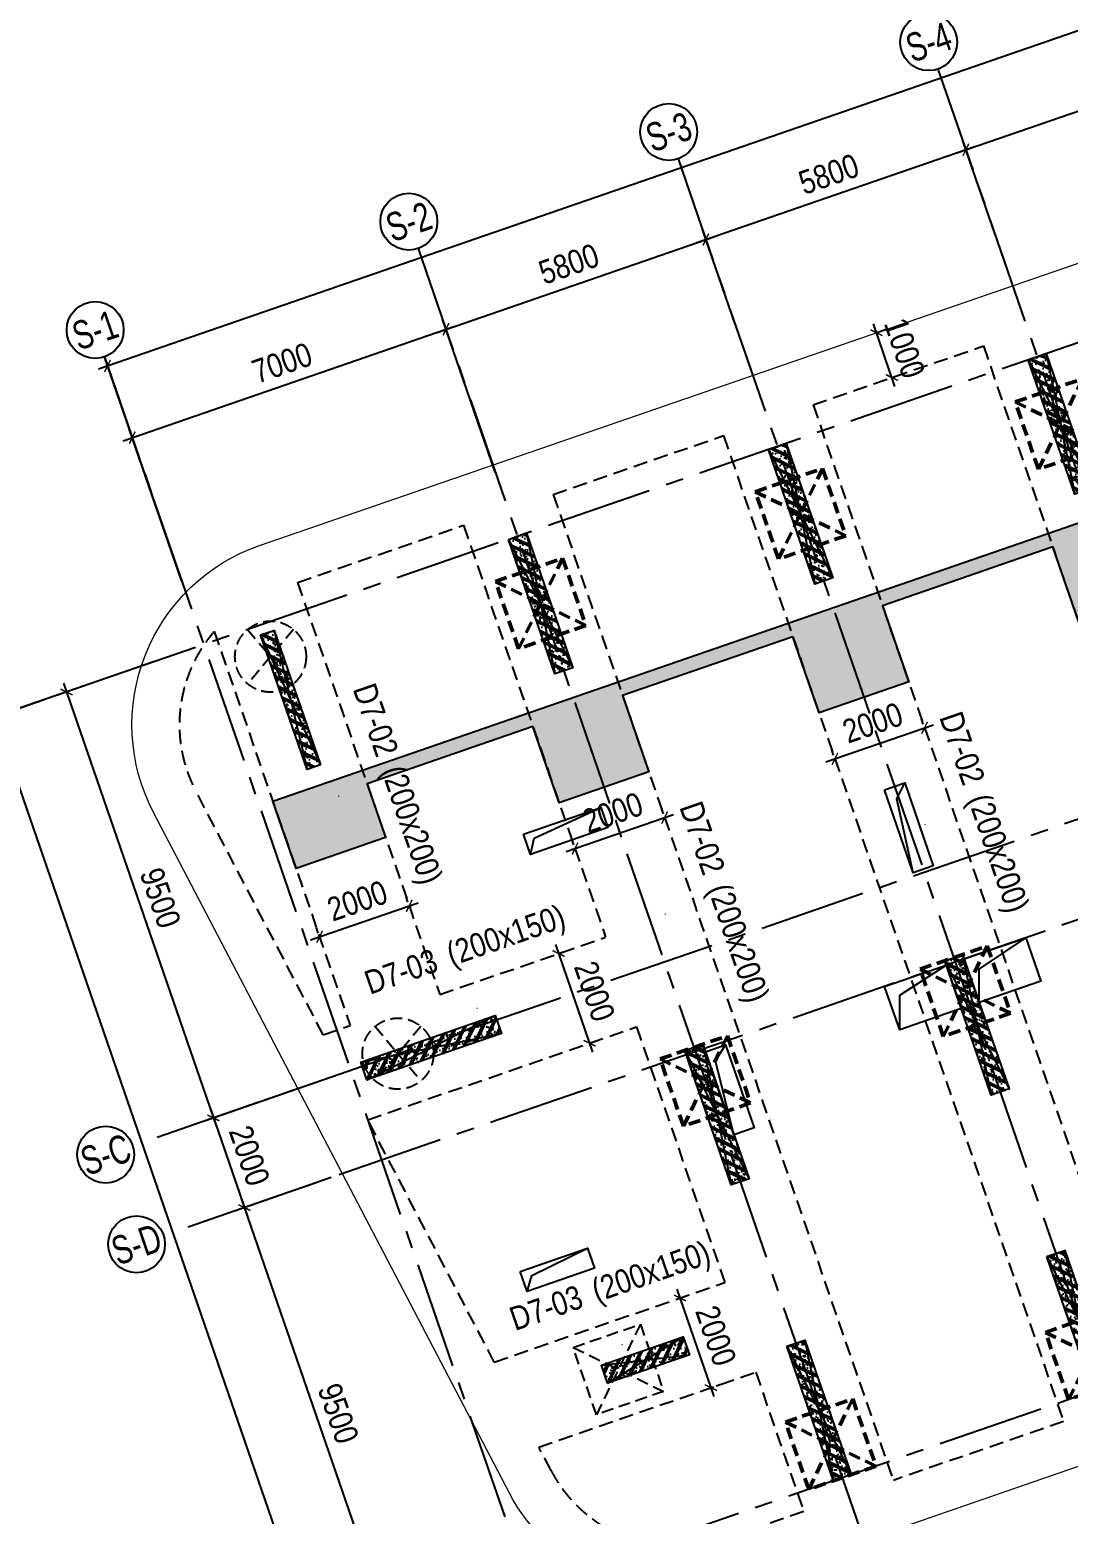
# Model space of a CAD drawing. Header units: millimetres. Extents: x -340714 to 2967022, y -655653 to 62.
# Drawn here: x 1696561 to 1718469, y -319086 to -287785 of the extents above; entities that cross this region are included whole.
import ezdxf
from ezdxf.enums import TextEntityAlignment as Align

# ---------------------------------------------------------------- set-up
doc = ezdxf.new("R2010")
doc.units = ezdxf.units.MM
doc.header["$LTSCALE"] = 100
doc.header["$PDMODE"] = 32
doc.header["$PDSIZE"] = 2.5
for name, pattern in [('CENTER2', [1.125, 0.75, -0.125, 0.125, -0.125]), ('DASHED', [4.5, 3, -1.5]), ('HIDDEN', [0.375, 0.25, -0.125])]:
    doc.linetypes.add(name, pattern=pattern)
for name, color, linetype in [('ccu11-Khuat', 9, 'DASHED'), ('ccu11-Manh', 8, 'Continuous'), ('ccu11-Thay', 7, 'Continuous'), ('ccu12-Text', 31, 'Continuous'), ('ccu12-Truc', 13, 'CENTER2'), ('KC-Betong', 6, 'Continuous'), ('KC2-DIM', 251, 'Continuous'), ('KT-Dim', 8, 'Continuous'), ('ST_MBDV Cot vach 220805$0$AUDIT_I_220805193045-5', 6, 'Continuous'), ('Xref_ST_MBDV Cot vach 30.7.2022|Xref_ST_MBDV Cot vach 30.7.2022|Xref_ST_MBDV Cot vach 30.7.2022|Xref_ST_MBDV Cot vach 30.7.2022|A-GRID-SYM', 50, 'Continuous'), ('Xref_ST_MBDV Cot vach 30.7.2022|Xref_ST_MBDV Cot vach 30.7.2022|Xref_ST_MBDV Cot vach 30.7.2022|Xref_ST_MBDV Cot vach 30.7.2022|KC-Betong', 6, 'Continuous')]:
    doc.layers.add(name, color=color, linetype=linetype)
for name, color, linetype, lineweight in [('ccu12-Tencaukien', 9, 'Continuous', 15), ('KT-Net cot vach', 6, 'Continuous', 50), ('TNG hungdh1', 3, 'Continuous', 13)]:
    doc.layers.add(name, color=color, linetype=linetype, lineweight=lineweight)
doc.styles.add('Arial Narrow', font='ARIALN.TTF')
doc.styles.add('HBA-Text', font='GOTHIC.TTF')
doc.dimstyles.new('ccu12-200', dxfattribs={"dimscale": 200, "dimtxt": 2.5, "dimasz": 1, "dimexe": 1, "dimexo": 2, "dimgap": 1, "dimtad": 1, "dimdec": 0, "dimrnd": 5, "dimdsep": 46, "dimtxsty": 'Arial Narrow', "dimblk": 'ARCHTICK', "dimcen": -1, "dimdle": 1, "dimclrd": 256, "dimclre": 256, "dimclrt": 3, "dimadec": 0, "dimazin": 2, "dimtfac": 0.1, "dimtdec": 0, "dimtmove": 0, "dimatfit": 1, "dimldrblk": 'ARCHTICK', "dimfxl": 1, "dimtvp": 0.833333, "dimtolj": 1, "dimtzin": 12, "dimarcsym": 0})
pattern_1 = [(50, (-550, 3050), (286.904, -25.101), [30, -330]), (355, (-550, 3050), (-55.5, 300.877), [24, -264]), (100.451, (-526.1, 3047.9), (231.404, 275.776), [25.496, -280.457]), (46.184, (-550, 3130), (426.896, -66.208), [45, -495]), (96.636, (-514.43, 3124.5), (373.865, 389.647), [38.244, -420.685]), (351.184, (-550, 3130), (373.865, 389.65), [36, -396]), (21, (-510, 3110), (238.763, -161.048), [30, -330]), (326, (-510, 3110), (97.326, 290.06), [24, -264]), (71.451, (-490.1, 3096.58), (336.09, 129.012), [25.496, -280.457]), (37.5, (-550, 3050), (4.864, 133.1575), [0, -260.8, 0, -268, 0, -265]), (7.5, (-550, 3050), (105.228, 157.7647), [0, -152.8, 0, -254.8, 0, -101]), (327.5, (-639.2, 3050), (213.529, -9.022), [0, -100, 0, -312, 0, -414]), (317.5, (-679.2, 3050), (233.274, 40.042), [0, -130, 0, -207.2, 0, -294]), (45, (-550, 3050), (-120.208, 120.208), []), (45, (-550, 3099), (-120.208, 120.208), [])]

# ---------------------------------------------------------------- blocks, each defined once
blk = doc.blocks.new('_ARCHTICK')
at = {"color": 0, "linetype": 'ByBlock', "const_width": 0.15}
blk.add_lwpolyline([(-0.5, -0.5), (0.5, 0.5)], dxfattribs=at)
blk = doc.blocks.new('*D1050')
at = {"layer": 'Defpoints', "color": 0, "transparency": 16777216}
for p in [(308279, -57856, 0), (312200, -66552, 0), (309168, -67599)]:
    blk.add_point(p, dxfattribs=at)
at = {"layer": 'KT-Dim', "lineweight": -2, "transparency": 16777216}
for p, q in [((307901, -57986), (305879, -58684)), ((306003, -58430), (309233, -67788)), ((311822, -66683), (308979, -67664))]:
    blk.add_line(p, q, dxfattribs=at)
at = {"layer": 'KT-Dim', "lineweight": -2, "transparency": 16777216, "xscale": 200, "yscale": 200, "zscale": 200}
for p, rotation in [((306068, -58619), 109.0471379637702), ((309168, -67599), 289.0471379637702)]:
    blk.add_blockref('_ARCHTICK', p, dxfattribs=dict(at, rotation=rotation))
at = {"layer": 'KT-Dim', "color": 3, "transparency": 16777216, "insert": (308048, -62961), "char_height": 500, "attachment_point": 5, "rotation": 289.0471, "style": 'Arial Narrow'}
blk.add_mtext('\\A1;9500', dxfattribs=at)
blk = doc.blocks.new('*D1051')
at = {"layer": 'Defpoints', "color": 0, "transparency": 16777216}
for p in [(312032, -68726, 0), (315815, -77470), (312921, -78469)]:
    blk.add_point(p, dxfattribs=at)
at = {"layer": 'KT-Dim', "lineweight": -2, "transparency": 16777216}
for p, q in [((311654, -68857), (309632, -69555)), ((309756, -69300), (312986, -78659)), ((315437, -77601), (312732, -78535))]:
    blk.add_line(p, q, dxfattribs=at)
at = {"layer": 'KT-Dim', "lineweight": -2, "transparency": 16777216, "xscale": 200, "yscale": 200, "zscale": 200}
for p, rotation in [((309821, -69489), 109.0471379637702), ((312921, -78469), 289.0471379637702)]:
    blk.add_blockref('_ARCHTICK', p, dxfattribs=dict(at, rotation=rotation))
at = {"layer": 'KT-Dim', "color": 3, "transparency": 16777216, "insert": (311801, -73831), "char_height": 500, "attachment_point": 5, "rotation": 289.0471, "style": 'Arial Narrow'}
blk.add_mtext('\\A1;9500', dxfattribs=at)
blk = doc.blocks.new('*D1052')
at = {"layer": 'Defpoints', "color": 0, "transparency": 16777216}
for p in [(311379, -66836, 0), (312032, -68726, 0), (309821, -69489)]:
    blk.add_point(p, dxfattribs=at)
at = {"layer": 'KT-Dim', "lineweight": -2, "transparency": 16777216}
for p, q in [((311001, -66966), (308979, -67664)), ((309103, -67410), (309886, -69678)), ((311654, -68857), (309632, -69555))]:
    blk.add_line(p, q, dxfattribs=at)
at = {"layer": 'KT-Dim', "lineweight": -2, "transparency": 16777216, "xscale": 200, "yscale": 200, "zscale": 200}
for p, rotation in [((309168, -67599), 109.0471379637702), ((309821, -69489), 289.0471379637702)]:
    blk.add_blockref('_ARCHTICK', p, dxfattribs=dict(at, rotation=rotation))
at = {"layer": 'KT-Dim', "color": 3, "transparency": 16777216, "insert": (309925, -68396), "char_height": 500, "attachment_point": 5, "rotation": 289.0471, "style": 'Arial Narrow'}
blk.add_mtext('\\A1;2000', dxfattribs=at)
blk = doc.blocks.new('GRID-SYM-flat-103')
at = {"layer": 'Xref_ST_MBDV Cot vach 30.7.2022|Xref_ST_MBDV Cot vach 30.7.2022|Xref_ST_MBDV Cot vach 30.7.2022|Xref_ST_MBDV Cot vach 30.7.2022|A-GRID-SYM'}
blk.add_circle((0, 0, 0), 900, dxfattribs=at)
at = {"layer": 'Xref_ST_MBDV Cot vach 30.7.2022|Xref_ST_MBDV Cot vach 30.7.2022|Xref_ST_MBDV Cot vach 30.7.2022|Xref_ST_MBDV Cot vach 30.7.2022|A-GRID-SYM', "style": 'HBA-Text'}
blk.add_attdef('GRID', text='', height=900, rotation=19.0471, dxfattribs=at).set_placement((0, 0, 0), align=Align.MIDDLE_CENTER)
blk = doc.blocks.new('*D1013')
at = {"layer": 'Defpoints', "color": 0, "transparency": 16777216}
for p in [(306861, -58345, 0), (323836, -104143), (320491, -105298)]:
    blk.add_point(p, dxfattribs=at)
at = {"layer": 'KT-Dim', "lineweight": -2, "transparency": 16777216}
for p, q in [((306483, -58476), (304366, -59206)), ((304490, -58952), (320556, -105487)), ((323458, -104273), (320302, -105363))]:
    blk.add_line(p, q, dxfattribs=at)
at = {"layer": 'KT-Dim', "lineweight": -2, "transparency": 16777216, "xscale": 200, "yscale": 200, "zscale": 200}
for p, rotation in [((304555, -59141), 109.0471379637702), ((320491, -105298), 289.0471379637702)]:
    blk.add_blockref('_ARCHTICK', p, dxfattribs=dict(at, rotation=rotation))
at = {"layer": 'KT-Dim', "color": 3, "transparency": 16777216, "insert": (312954, -82071), "char_height": 500, "attachment_point": 5, "rotation": 289.0471, "style": 'Arial Narrow'}
blk.add_mtext('\\A1;48830', dxfattribs=at)
blk = doc.blocks.new('*D1019')
at = {"layer": 'Defpoints', "color": 0, "transparency": 16777216}
for p in [(363163, -37115), (306934, -51743), (308410, -56019, 0)]:
    blk.add_point(p, dxfattribs=at)
at = {"layer": 'KT-Dim', "lineweight": -2, "transparency": 16777216}
for p, q in [((361876, -32774), (306745, -51809)), ((363033, -36737), (361622, -32650)), ((308280, -55641), (306869, -51554))]:
    blk.add_line(p, q, dxfattribs=at)
at = {"layer": 'KT-Dim', "lineweight": -2, "transparency": 16777216, "xscale": 200, "yscale": 200, "zscale": 200}
for p, rotation in [((361687, -32839), 19.0477163778953), ((306934, -51743), 199.0477163778953)]:
    blk.add_blockref('_ARCHTICK', p, dxfattribs=dict(at, rotation=rotation))
at = {"layer": 'KT-Dim', "color": 3, "transparency": 16777216, "insert": (334162, -41861), "char_height": 500, "attachment_point": 5, "rotation": 19.0477, "style": 'Arial Narrow'}
blk.add_mtext('\\A1;57925', dxfattribs=at)
blk = doc.blocks.new('*D1020')
at = {"layer": 'Defpoints', "color": 0, "transparency": 16777216}
for p in [(314073, -50971), (315243, -54360), (308626, -56644)]:
    blk.add_point(p, dxfattribs=at)
at = {"layer": 'KT-Dim', "lineweight": -2, "transparency": 16777216}
for p, q in [((307267, -53321), (314262, -50906)), ((315112, -53982), (314007, -50782)), ((308495, -56266), (307391, -53067))]:
    blk.add_line(p, q, dxfattribs=at)
at = {"layer": 'KT-Dim', "lineweight": -2, "transparency": 16777216, "xscale": 200, "yscale": 200, "zscale": 200}
for p, rotation in [((314073, -50971), 19.04713796363416), ((307456, -53256), 199.0471379636342)]:
    blk.add_blockref('_ARCHTICK', p, dxfattribs=dict(at, rotation=rotation))
at = {"layer": 'KT-Dim', "color": 3, "transparency": 16777216, "insert": (310616, -51683), "char_height": 500, "attachment_point": 5, "rotation": 19.0471, "style": 'Arial Narrow'}
blk.add_mtext('\\A1;7000', dxfattribs=at)
blk = doc.blocks.new('*D1021')
at = {"layer": 'Defpoints', "color": 0, "transparency": 16777216}
for p in [(319555, -49079), (320303, -51244), (315243, -54360)]:
    blk.add_point(p, dxfattribs=at)
at = {"layer": 'KT-Dim', "lineweight": -2, "transparency": 16777216}
for p, q in [((313884, -51037), (319744, -49013)), ((320172, -50866), (319490, -48890)), ((315112, -53982), (314007, -50782))]:
    blk.add_line(p, q, dxfattribs=at)
at = {"layer": 'KT-Dim', "lineweight": -2, "transparency": 16777216, "xscale": 200, "yscale": 200, "zscale": 200}
for p, rotation in [((319555, -49079), 19.04713796363416), ((314073, -50971), 199.0471379636342)]:
    blk.add_blockref('_ARCHTICK', p, dxfattribs=dict(at, rotation=rotation))
at = {"layer": 'KT-Dim', "color": 3, "transparency": 16777216, "insert": (316665, -49595), "char_height": 500, "attachment_point": 5, "rotation": 19.0471, "style": 'Arial Narrow'}
blk.add_mtext('\\A1;5800', dxfattribs=at)
blk = doc.blocks.new('*D1022')
at = {"layer": 'Defpoints', "color": 0, "transparency": 16777216}
for p in [(325038, -47186), (325785, -49351), (320303, -51244)]:
    blk.add_point(p, dxfattribs=at)
at = {"layer": 'KT-Dim', "lineweight": -2, "transparency": 16777216}
for p, q in [((319366, -49144), (325227, -47121)), ((325655, -48973), (324972, -46997)), ((320172, -50866), (319490, -48890))]:
    blk.add_line(p, q, dxfattribs=at)
at = {"layer": 'KT-Dim', "lineweight": -2, "transparency": 16777216, "xscale": 200, "yscale": 200, "zscale": 200}
for p, rotation in [((325038, -47186), 19.04713796363416), ((319555, -49079), 199.0471379636342)]:
    blk.add_blockref('_ARCHTICK', p, dxfattribs=dict(at, rotation=rotation))
at = {"layer": 'KT-Dim', "color": 3, "transparency": 16777216, "insert": (322148, -47702), "char_height": 500, "attachment_point": 5, "rotation": 19.0471, "style": 'Arial Narrow'}
blk.add_mtext('\\A1;5800', dxfattribs=at)
blk = doc.blocks.new('*D1023')
at = {"layer": 'Defpoints', "color": 0, "transparency": 16777216}
for p in [(333214, -44363), (333962, -46528), (325785, -49351)]:
    blk.add_point(p, dxfattribs=at)
at = {"layer": 'KT-Dim', "lineweight": -2, "transparency": 16777216}
for p, q in [((324849, -47251), (333403, -44298)), ((333831, -46150), (333149, -44174)), ((325655, -48973), (324972, -46997))]:
    blk.add_line(p, q, dxfattribs=at)
at = {"layer": 'KT-Dim', "lineweight": -2, "transparency": 16777216, "xscale": 200, "yscale": 200, "zscale": 200}
for p, rotation in [((333214, -44363), 19.04713796363416), ((325038, -47186), 199.0471379636342)]:
    blk.add_blockref('_ARCHTICK', p, dxfattribs=dict(at, rotation=rotation))
at = {"layer": 'KT-Dim', "color": 3, "transparency": 16777216, "insert": (328977, -45344), "char_height": 500, "attachment_point": 5, "rotation": 19.0471, "style": 'Arial Narrow'}
blk.add_mtext('\\A1;8650', dxfattribs=at)
blk = doc.blocks.new('*U653')
h = blk.add_hatch()
h.set_pattern_fill('VATLIEU04', color=250, scale=40, style=0, pattern_type=2)
h.set_pattern_definition(pattern_1)
h.paths.add_polyline_path([(-475, -475), (-75, -475), (-75, 2525), (-475, 2525)])
at = {"color": 6, "ltscale": 0.25}
blk.add_lwpolyline([(-475, -475), (-75, -475), (-75, 2525), (-475, 2525)], close=True, dxfattribs=at)
at = {"layer": 'Defpoints', "linetype": 'ByBlock', "ltscale": 30}
for p, q in [((-75, -475), (-475, 2525)), ((-475, -475), (-75, 2525))]:
    blk.add_line(p, q, dxfattribs=at)
blk = doc.blocks.new('*U651')
h = blk.add_hatch()
h.set_pattern_fill('VATLIEU04', color=250, scale=40, style=0, pattern_type=2)
h.set_pattern_definition(pattern_1)
h.paths.add_polyline_path([(-475, -475), (-75, -475), (-75, 2525), (-475, 2525)])
at = {"color": 6, "ltscale": 0.25}
blk.add_lwpolyline([(-475, -475), (-75, -475), (-75, 2525), (-475, 2525)], close=True, dxfattribs=at)
at = {"layer": 'Defpoints', "linetype": 'ByBlock', "ltscale": 30}
for p, q in [((-75, -475), (-475, 2525)), ((-475, -475), (-75, 2525))]:
    blk.add_line(p, q, dxfattribs=at)
blk = doc.blocks.new('*U655')
h = blk.add_hatch()
h.set_pattern_fill('VATLIEU04', color=250, scale=40, style=0, pattern_type=2)
h.set_pattern_definition([(50, (-550, 1877.43), (286.904, -25.1), [30, -330]), (355, (-550, 1877.43), (-55.5, 300.877), [24, -264]), (100.451, (-526.1, 1875.33), (231.404, 275.776), [25.496, -280.457]), (46.184, (-550, 1957.43), (426.896, -66.21), [45, -495]), (96.636, (-514.43, 1951.9), (373.865, 389.65), [38.244, -420.685]), (351.184, (-550, 1957.43), (373.865, 389.65), [36, -396]), (21, (-510, 1937.43), (238.763, -161.048), [30, -330]), (326, (-510, 1937.43), (97.326, 290.06), [24, -264]), (71.451, (-490.1, 1924), (336.09, 129.012), [25.496, -280.457]), (37.5, (-550, 1877.43), (4.864, 133.1575), [0, -260.8, 0, -268, 0, -265]), (7.5, (-550, 1877.43), (105.228, 157.765), [0, -152.8, 0, -254.8, 0, -101]), (327.5, (-639.2, 1877.43), (213.529, -9.022), [0, -100, 0, -312, 0, -414]), (317.5, (-679.2, 1877.43), (233.274, 40.042), [0, -130, 0, -207.2, 0, -294]), (45, (-550, 1877.43), (-120.208, 120.208), []), (45, (-550, 1926.43), (-120.208, 120.208), [])])
h.paths.add_polyline_path([(-475, -475), (-75, -475), (-75, 1352), (-475, 1352)])
at = {"color": 6, "ltscale": 0.25}
blk.add_lwpolyline([(-475, -475), (-75, -475), (-75, 1352), (-475, 1352)], close=True, dxfattribs=at)
at = {"layer": 'Defpoints', "linetype": 'ByBlock', "ltscale": 30}
for p, q in [((-75, -475), (-475, 1352)), ((-475, -475), (-75, 1352))]:
    blk.add_line(p, q, dxfattribs=at)
blk = doc.blocks.new('*U659')
h = blk.add_hatch()
h.set_pattern_fill('VATLIEU04', color=250, scale=40, style=0, pattern_type=2)
h.set_pattern_definition([(50, (-650, 3050), (286.904, -25.101), [30, -330]), (355, (-650, 3050), (-55.5, 300.877), [24, -264]), (100.451, (-626.1, 3047.9), (231.404, 275.776), [25.496, -280.457]), (46.184, (-650, 3130), (426.896, -66.208), [45, -495]), (96.636, (-614.43, 3124.5), (373.865, 389.647), [38.244, -420.685]), (351.184, (-650, 3130), (373.865, 389.65), [36, -396]), (21, (-610, 3110), (238.763, -161.048), [30, -330]), (326, (-610, 3110), (97.326, 290.06), [24, -264]), (71.451, (-590.1, 3096.58), (336.09, 129.012), [25.496, -280.457]), (37.5, (-650, 3050), (4.864, 133.1575), [0, -260.8, 0, -268, 0, -265]), (7.5, (-650, 3050), (105.228, 157.7647), [0, -152.8, 0, -254.8, 0, -101]), (327.5, (-739.2, 3050), (213.529, -9.022), [0, -100, 0, -312, 0, -414]), (317.5, (-779.2, 3050), (233.274, 40.042), [0, -130, 0, -207.2, 0, -294]), (45, (-650, 3050), (-120.208, 120.208), []), (45, (-650, 3099), (-120.208, 120.208), [])])
h.paths.add_polyline_path([(-475, -475), (-175, -475), (-175, 2525), (-475, 2525)])
at = {"color": 6, "ltscale": 0.25}
blk.add_lwpolyline([(-475, -475), (-175, -475), (-175, 2525), (-475, 2525)], close=True, dxfattribs=at)
at = {"layer": 'Defpoints', "linetype": 'ByBlock', "ltscale": 30}
for p, q in [((-175, -475), (-475, 2525)), ((-475, -475), (-175, 2525))]:
    blk.add_line(p, q, dxfattribs=at)
blk = doc.blocks.new('MBCOTVACH-T7-PN')
at = {"layer": 'ST_MBDV Cot vach 220805$0$AUDIT_I_220805193045-5', "linetype": 'ByBlock', "xscale": -1}
for name, p, rotation in [('*U651', (17997, 5711), 199.0471379540016), ('*U651', (12514, 3818), 199.0471379540016), ('*U651', (7032, 1925), 199.0471379540016), ('*U659', (1804, -91, 0), 199.0471379540016), ('*U651', (16234, -6958, 0), 199.0471379540016), ('*U651', (10752, -8851, 0), 199.0471379540016), ('*U651', (18388, -13196, 0), 199.0471379540016), ('*U655', (8812, -14968, 0), 289.0471379540017), ('*U651', (12906, -15089, 0), 199.0471379540016)]:
    blk.add_blockref(name, p, dxfattribs=dict(at, rotation=rotation))
at = {"layer": 'ST_MBDV Cot vach 220805$0$AUDIT_I_220805193045-5', "linetype": 'ByBlock', "extrusion": (-1.72044e-08, -5.9383e-09, 1), "xscale": -1, "rotation": 289.0507796949594}
blk.add_blockref('*U653', (3738, -8575, 0), dxfattribs=at)
blk = doc.blocks.new('*U716')
at = {"layer": 'ccu12-Tencaukien', "color": 8, "ltscale": 10000}
blk.add_line((361, -155), (354, -155), dxfattribs=at)
at = {"layer": 'ccu12-Text', "color": 2, "style": 'Arial Narrow', "width": 0.8}
blk.add_attdef('SH', text='', height=300, dxfattribs=at).set_placement((276, 6), align=Align.BOTTOM_RIGHT)
at = {"layer": 'ccu12-Text', "color": 31, "style": 'Arial Narrow', "width": 0.8}
for tag, p in [('(', (508, -75)), ('KT', (633, -75)), (')', (963, -75))]:
    blk.add_attdef(tag, text='', height=250, dxfattribs=at).set_placement(p, align=Align.BOTTOM_LEFT)
blk = doc.blocks.new('*U717')
at = {"layer": 'ccu12-Tencaukien', "color": 8, "ltscale": 10000}
blk.add_line((361, -155), (354, -155), dxfattribs=at)
at = {"layer": 'ccu12-Text', "color": 2, "style": 'Arial Narrow', "width": 0.8}
blk.add_attdef('SH', text='', height=300, dxfattribs=at).set_placement((276, 6), align=Align.BOTTOM_RIGHT)
at = {"layer": 'ccu12-Text', "color": 31, "style": 'Arial Narrow', "width": 0.8}
for tag, p in [('(', (508, -75)), ('KT', (633, -75)), (')', (963, -75))]:
    blk.add_attdef(tag, text='', height=250, dxfattribs=at).set_placement(p, align=Align.BOTTOM_LEFT)
blk = doc.blocks.new('*U692')
at = {"layer": 'ccu12-Tencaukien', "color": 8, "ltscale": 10000}
blk.add_line((361, -155), (354, -155), dxfattribs=at)
at = {"layer": 'ccu12-Text', "color": 2, "style": 'Arial Narrow', "width": 0.8}
blk.add_attdef('SH', text='', height=300, dxfattribs=at).set_placement((276, 6), align=Align.BOTTOM_RIGHT)
at = {"layer": 'ccu12-Text', "color": 31, "style": 'Arial Narrow', "width": 0.8}
for tag, p in [('(', (508, -75)), ('KT', (633, -75)), (')', (963, -75))]:
    blk.add_attdef(tag, text='', height=250, dxfattribs=at).set_placement(p, align=Align.BOTTOM_LEFT)
blk = doc.blocks.new('*U693')
at = {"layer": 'ccu12-Tencaukien', "color": 8, "ltscale": 10000}
blk.add_line((361, -155), (354, -155), dxfattribs=at)
at = {"layer": 'ccu12-Text', "color": 2, "style": 'Arial Narrow', "width": 0.8}
blk.add_attdef('SH', text='', height=300, dxfattribs=at).set_placement((276, 6), align=Align.BOTTOM_RIGHT)
at = {"layer": 'ccu12-Text', "color": 31, "style": 'Arial Narrow', "width": 0.8}
for tag, p in [('(', (508, -75)), ('KT', (633, -75)), (')', (963, -75))]:
    blk.add_attdef(tag, text='', height=250, dxfattribs=at).set_placement(p, align=Align.BOTTOM_LEFT)
blk = doc.blocks.new('MBKC-T7-PN-1')
at = {"layer": 'ccu11-Khuat', "color": 4}
for p, q in [((16445.7, 6296), (23619.3, -14482)), ((12853.2, 5057.6), (20028.2, -15724.7)), ((10962.4, 4405.7), (18138.2, -16378.7)), ((7369.9, 3167.2), (14547.1, -17621.4)), ((5479.1, 2515.4), (8478, -6170.7)), ((1981.1, 1309.5), (4980.6, -7378.4)), ((221.7, 277.1), (3090.2, -8031.2)), ((4980.6, -7378.4), (8478, -6170.7)), ((2521.5, -8227.6), (3090.2, -8031.2)), ((3458.9, -10019.8), (9130.7, -8061.2)), ((9130.7, -8061.2), (10990.9, -13449.3)), ((6130.2, -15127.5), (10990.9, -13449.3)), ((7067.5, -16919.7), (11643.6, -15339.8)), ((11643.6, -15339.8), (12657.1, -18275.4))]:
    blk.add_line(p, q, dxfattribs=at)
for points in [[(12853.2, 5057.6), (16445.7, 6296)], [(7369.9, 3167.2), (10962.4, 4405.7)], [(1981.1, 1309.5), (5479.1, 2515.4)], [(6130.2, -15127.5), (3458.9, -10019.8)], [(18138.2, -16378.7), (14547.1, -17621.4)]]:
    blk.add_lwpolyline(points, dxfattribs=at)
for points in [[(2521.5, -8227.6), (-170.9, -3079.5, -0.3084133), (221.7, 277.1)], [(12657.1, -18275.4), (10967.2, -18860.2, -0.3701854), (7326.5, -17415), (7067.5, -16919.7)]]:
    blk.add_lwpolyline(points, format="xyb", dxfattribs=at)
at = {"layer": 'TNG hungdh1'}
blk.add_lwpolyline([(30192.5, 12092.8, -0.1171193), (42412.4, 13531.4), (57798.8, 9101.6, -0.2840118), (60755, 5748.6), (65985.7, -9368.9, 0.3181295), (69743.1, -12060.8), (99390.1, -12228.7, -0.3265251), (102151.5, -14244.6), (105660.6, -29755.3, -0.4508632), (101746.7, -36141.3), (55535.1, -35879.2, -0.3332431), (50103.5, -32276.3), (45597.8, -19255.7, 0.3734654), (30668.6, -13100.8), (11293.4, -19805.5), (11293.4, -19805.5, -0.3703336), (6440.8, -17879.2), (-1057, -3542.9, -0.4584761), (1179.4, 2090.9), (30192.5, 12092.8)], format="xyb", dxfattribs=at)
blk = doc.blocks.new('*D769')
at = {"layer": 'Defpoints', "color": 0, "transparency": 16777216}
for p in [(1704566, -306257), (1704670, -306557), (1702779, -307209)]:
    blk.add_point(p, dxfattribs=at)
at = {"layer": 'KC2-DIM', "lineweight": -2, "transparency": 16777216}
for p, q in [((1704539, -306179), (1704501, -306068)), ((1702487, -306975), (1704756, -306192)), ((1702649, -306831), (1702611, -306721))]:
    blk.add_line(p, q, dxfattribs=at)
at = {"layer": 'KC2-DIM', "lineweight": -2, "transparency": 16777216, "xscale": 200, "yscale": 200, "zscale": 200}
for p, rotation in [((1704566, -306257), 19.04713795399855), ((1702676, -306910), 199.0471379539985)]:
    blk.add_blockref('_ARCHTICK', p, dxfattribs=dict(at, rotation=rotation))
at = {"layer": 'KC2-DIM', "color": 3, "transparency": 16777216, "insert": (1703473, -306153), "char_height": 500, "attachment_point": 5, "rotation": 19.0471, "style": 'Arial Narrow'}
blk.add_mtext('\\A1;2000', dxfattribs=at)
blk = doc.blocks.new('*D770')
at = {"layer": 'Defpoints', "color": 0, "transparency": 16777216}
for p in [(1709954, -304397), (1710058, -304696), (1708167, -305349)]:
    blk.add_point(p, dxfattribs=at)
at = {"layer": 'KC2-DIM', "lineweight": -2, "transparency": 16777216}
for p, q in [((1709927, -304318), (1709889, -304208)), ((1707875, -305115), (1710143, -304332)), ((1708037, -304971), (1707999, -304861))]:
    blk.add_line(p, q, dxfattribs=at)
at = {"layer": 'KC2-DIM', "lineweight": -2, "transparency": 16777216, "xscale": 200, "yscale": 200, "zscale": 200}
for p, rotation in [((1709954, -304397), 19.04713795399855), ((1708064, -305050), 199.0471379539985)]:
    blk.add_blockref('_ARCHTICK', p, dxfattribs=dict(at, rotation=rotation))
at = {"layer": 'KC2-DIM', "color": 3, "transparency": 16777216, "insert": (1708861, -304293), "char_height": 500, "attachment_point": 5, "rotation": 19.0471, "style": 'Arial Narrow'}
blk.add_mtext('\\A1;2000', dxfattribs=at)
blk = doc.blocks.new('*D771')
at = {"layer": 'Defpoints', "color": 0, "transparency": 16777216}
for p in [(1715437, -302504), (1715540, -302804), (1713650, -303456)]:
    blk.add_point(p, dxfattribs=at)
at = {"layer": 'KC2-DIM', "lineweight": -2, "transparency": 16777216}
for p, q in [((1715410, -302426), (1715372, -302315)), ((1713357, -303222), (1715626, -302439)), ((1713519, -303078), (1713481, -302968))]:
    blk.add_line(p, q, dxfattribs=at)
at = {"layer": 'KC2-DIM', "lineweight": -2, "transparency": 16777216, "xscale": 200, "yscale": 200, "zscale": 200}
for p, rotation in [((1715437, -302504), 19.0471379539942), ((1713546, -303157), 199.0471379539942)]:
    blk.add_blockref('_ARCHTICK', p, dxfattribs=dict(at, rotation=rotation))
at = {"layer": 'KC2-DIM', "color": 3, "transparency": 16777216, "insert": (1714343, -302400), "char_height": 500, "attachment_point": 5, "rotation": 19.0471, "style": 'Arial Narrow'}
blk.add_mtext('\\A1;2000', dxfattribs=at)
blk = doc.blocks.new('*D775')
at = {"layer": 'Defpoints', "color": 0, "transparency": 16777216}
for p in [(1707333, -307396), (1708371, -309153), (1707985, -309286)]:
    blk.add_point(p, dxfattribs=at)
at = {"layer": 'KC2-DIM', "lineweight": -2, "transparency": 16777216}
for p, q in [((1707652, -307074), (1708436, -309342)), ((1707711, -307265), (1707907, -307197)), ((1708363, -309156), (1708560, -309088))]:
    blk.add_line(p, q, dxfattribs=at)
at = {"layer": 'KC2-DIM', "lineweight": -2, "transparency": 16777216, "xscale": 200, "yscale": 200, "zscale": 200}
for p, rotation in [((1707718, -307263), 109.0507796949549), ((1708371, -309153), 289.0507796949549)]:
    blk.add_blockref('_ARCHTICK', p, dxfattribs=dict(at, rotation=rotation))
at = {"layer": 'KC2-DIM', "color": 3, "transparency": 16777216, "insert": (1708475, -308059), "char_height": 500, "attachment_point": 5, "rotation": 289.0508, "style": 'Arial Narrow'}
blk.add_mtext('\\A1;2000', dxfattribs=at)
blk = doc.blocks.new('*D776')
at = {"layer": 'Defpoints', "color": 0, "transparency": 16777216}
for p in [(1710012, -314617), (1710930, -316416), (1710665, -316507)]:
    blk.add_point(p, dxfattribs=at)
at = {"layer": 'KC2-DIM', "lineweight": -2, "transparency": 16777216}
for p, q in [((1710212, -314336), (1710995, -316605)), ((1710390, -314486), (1710466, -314460)), ((1711043, -316377), (1711119, -316350))]:
    blk.add_line(p, q, dxfattribs=at)
at = {"layer": 'KC2-DIM', "lineweight": -2, "transparency": 16777216, "xscale": 200, "yscale": 200, "zscale": 200}
for p, rotation in [((1710277, -314525), 109.0471379539973), ((1710930, -316416), 289.0471379539973)]:
    blk.add_blockref('_ARCHTICK', p, dxfattribs=dict(at, rotation=rotation))
at = {"layer": 'KC2-DIM', "color": 3, "transparency": 16777216, "insert": (1711034, -315322), "char_height": 500, "attachment_point": 5, "rotation": 289.0471, "style": 'Arial Narrow'}
blk.add_mtext('\\A1;2000', dxfattribs=at)
blk = doc.blocks.new('*D783')
at = {"layer": 'Defpoints', "color": 0, "transparency": 16777216}
for p in [(1714422, -294173), (1714031, -294308), (1714357, -295253)]:
    blk.add_point(p, dxfattribs=at)
at = {"layer": 'KC2-DIM', "lineweight": -2, "transparency": 16777216}
for p, q in [((1714813, -295308), (1714357, -293984)), ((1714409, -294178), (1714611, -294108)), ((1714735, -295123), (1714937, -295054))]:
    blk.add_line(p, q, dxfattribs=at)
at = {"layer": 'KC2-DIM', "lineweight": -2, "transparency": 16777216, "xscale": 200, "yscale": 200, "zscale": 200}
for p, rotation in [((1714422, -294173), 109.0210070034644), ((1714748, -295119), 289.0210070034644)]:
    blk.add_blockref('_ARCHTICK', p, dxfattribs=dict(at, rotation=rotation))
at = {"layer": 'KC2-DIM', "color": 3, "transparency": 16777216, "insert": (1715015, -294498), "char_height": 500, "attachment_point": 5, "rotation": 289.021, "style": 'Arial Narrow'}
blk.add_mtext('\\A1;1000', dxfattribs=at)
blk = doc.blocks.new('*U1064')
at = {"color": 6, "linetype": 'HIDDEN', "ltscale": 10}
for p, q in [((1025, -1025), (-475, 475)), ((1025, 475), (-475, -1025))]:
    blk.add_line(p, q, dxfattribs=at)
blk.add_lwpolyline([(-475, 475), (1025, 475), (1025, -1025), (-475, -1025)], close=True, dxfattribs=at)
blk = doc.blocks.new('*U1065')
at = {"color": 6, "linetype": 'HIDDEN', "ltscale": 10}
for p, q in [((1025, 1025), (-475, -475)), ((1025, -475), (-475, 1025))]:
    blk.add_line(p, q, dxfattribs=at)
blk.add_lwpolyline([(-475, -475), (1025, -475), (1025, 1025), (-475, 1025)], close=True, dxfattribs=at)
blk = doc.blocks.new('MBDV-COTVACH-T7-PN')
at = {"layer": 'KC-Betong', "linetype": 'HIDDEN', "ltscale": 10}
for points in [[(927, 320), (1893, -828)], [(1893, 320), (927, -828)]]:
    blk.add_lwpolyline(points, dxfattribs=at)
at = {"layer": 'KC-Betong', "linetype": 'HIDDEN', "ltscale": 10, "elevation": -3}
for points in [[(3614, -8050), (4581, -9198)], [(4581, -8050), (3615, -9198)]]:
    blk.add_lwpolyline(points, dxfattribs=at)
at = {"layer": 'KC-Betong', "linetype": 'HIDDEN', "ltscale": 10}
for centre in [(1410, -254), (4098, -8624, -3)]:
    blk.add_circle(centre, 750, dxfattribs=at)
at = {"layer": 'KT-Net cot vach', "rotation": 19.04713795399666}
for p in [(17721, 4822), (12239, 2930, 0), (6757, 1037), (15715, -7137), (10232, -9030), (18358, -14794), (12876, -16687)]:
    blk.add_blockref('*U1064', p, dxfattribs=at)
at = {"layer": 'Xref_ST_MBDV Cot vach 30.7.2022|Xref_ST_MBDV Cot vach 30.7.2022|Xref_ST_MBDV Cot vach 30.7.2022|Xref_ST_MBDV Cot vach 30.7.2022|KC-Betong', "linetype": 'ByBlock', "xscale": -1, "rotation": 289.0471379540017}
blk.add_blockref('*U1065', (8576, -15632, 0), dxfattribs=at)
blk = doc.blocks.new('LM-T8-MAI-PN')
at = {"layer": 'ccu11-Manh', "color": 1}
for points in [[(14964, -4810), (14619, -3255), (14786, -2915)], [(6891, -4424), (6971, -4083), (8379, -3434)], [(16358, -7545), (16358, -6842), (17341, -6179)], [(14680, -8124), (14680, -7393), (15663, -6759)], [(11185, -10336), (10797, -8773), (11007, -8440)], [(6825, -13640), (6924, -13301), (8096, -12725)]]:
    blk.add_lwpolyline(points, dxfattribs=at)
at = {"layer": 'ccu11-Thay', "color": 1}
for points in [[(14360, -3061), (14786, -2915), (15389, -4663), (14964, -4810), (14360, -3061)], [(6744, -3998), (8379, -3434), (8526, -3859), (6891, -4424), (6744, -3998)], [(16041, -6628), (17341, -6179), (17658, -7096), (16358, -7545), (16041, -6628)], [(14363, -7207), (15663, -6759), (15980, -7675), (14680, -8124), (14363, -7207)], [(10582, -8587), (11007, -8440), (11611, -10189), (11185, -10336), (10582, -8587)], [(6678, -13214), (8096, -12725), (8243, -13150), (6825, -13640), (6678, -13214)]]:
    blk.add_lwpolyline(points, dxfattribs=at)
blk = doc.blocks.new('Grid-ST-flat-3')
at = {"layer": 'ccu12-Truc', "ltscale": 30}
for p, q in [((369404.7, -36752.1), (304555.5, -59141.2)), ((324450.3, -45484.5), (343539.5, -100776)), ((318967.8, -47377.3), (338057.1, -102668.8)), ((313485.4, -49270.1), (332574.6, -104561.6)), ((306868.6, -51554.5), (325957.9, -106846)), ((348389.9, -54057.7), (307655.7, -68121.1)), ((349042.6, -55948.2), (308308.4, -70011.6)), ((352142.8, -64928.1), (311408.7, -78991.5))]:
    blk.add_line(p, q, dxfattribs=at)
at = {"layer": 'KT-Dim'}
ref = blk.add_blockref('GRID-SYM-flat-103', (324254.4, -44917.3, 0), dxfattribs=dict(at, xscale=0.6666666666666666, yscale=0.6666666666666666, zscale=0.6666666666666666))
ref.add_attrib('GRID', 'S-4', dxfattribs={"layer": 'Xref_ST_MBDV Cot vach 30.7.2022|Xref_ST_MBDV Cot vach 30.7.2022|Xref_ST_MBDV Cot vach 30.7.2022|Xref_ST_MBDV Cot vach 30.7.2022|A-GRID-SYM', "height": 600, "rotation": 19, "style": 'HBA-Text', "width": 0.75}).set_placement((324254.4, -44917.3, 0), align=Align.MIDDLE_CENTER)
ref = blk.add_blockref('GRID-SYM-flat-103', (318772, -46810.1, 0), dxfattribs=dict(at, xscale=0.6666666666666666, yscale=0.6666666666666666, zscale=0.6666666666666666))
ref.add_attrib('GRID', 'S-3', dxfattribs={"layer": 'Xref_ST_MBDV Cot vach 30.7.2022|Xref_ST_MBDV Cot vach 30.7.2022|Xref_ST_MBDV Cot vach 30.7.2022|Xref_ST_MBDV Cot vach 30.7.2022|A-GRID-SYM', "height": 600, "rotation": 19, "style": 'HBA-Text', "width": 0.75}).set_placement((318772, -46810.1, 0), align=Align.MIDDLE_CENTER)
ref = blk.add_blockref('GRID-SYM-flat-103', (313289.5, -48702.9, 0), dxfattribs=dict(at, xscale=0.6666666666666666, yscale=0.6666666666666666, zscale=0.6666666666666666))
ref.add_attrib('GRID', 'S-2', dxfattribs={"layer": 'Xref_ST_MBDV Cot vach 30.7.2022|Xref_ST_MBDV Cot vach 30.7.2022|Xref_ST_MBDV Cot vach 30.7.2022|Xref_ST_MBDV Cot vach 30.7.2022|A-GRID-SYM', "height": 600, "rotation": 19.04714, "style": 'HBA-Text', "width": 0.75}).set_placement((313289.5, -48702.9, 0), align=Align.MIDDLE_CENTER)
ref = blk.add_blockref('GRID-SYM-flat-103', (306672.8, -50987.3, 0), dxfattribs=dict(at, xscale=0.6666666666666666, yscale=0.6666666666666666, zscale=0.6666666666666666))
ref.add_attrib('GRID', 'S-1', dxfattribs={"layer": 'Xref_ST_MBDV Cot vach 30.7.2022|Xref_ST_MBDV Cot vach 30.7.2022|Xref_ST_MBDV Cot vach 30.7.2022|Xref_ST_MBDV Cot vach 30.7.2022|A-GRID-SYM', "height": 600, "rotation": 19, "style": 'HBA-Text', "width": 0.75}).set_placement((306672.8, -50987.3, 0), align=Align.MIDDLE_CENTER)
ref = blk.add_blockref('GRID-SYM-flat-103', (306896, -68371.6, 0), dxfattribs=dict(at, xscale=0.6666666666666666, yscale=0.6666666666666666, zscale=0.6666666666666666))
ref.add_attrib('GRID', 'S-C', dxfattribs={"layer": 'Xref_ST_MBDV Cot vach 30.7.2022|Xref_ST_MBDV Cot vach 30.7.2022|Xref_ST_MBDV Cot vach 30.7.2022|Xref_ST_MBDV Cot vach 30.7.2022|A-GRID-SYM', "height": 600, "rotation": 19, "style": 'HBA-Text', "width": 0.75}).set_placement((306896, -68371.6, 0), align=Align.MIDDLE_CENTER)
ref = blk.add_blockref('GRID-SYM-flat-103', (307546.1, -70262.4, 0), dxfattribs=dict(at, xscale=0.6666666666666666, yscale=0.6666666666666666, zscale=0.6666666666666666))
ref.add_attrib('GRID', 'S-D', dxfattribs={"layer": 'Xref_ST_MBDV Cot vach 30.7.2022|Xref_ST_MBDV Cot vach 30.7.2022|Xref_ST_MBDV Cot vach 30.7.2022|Xref_ST_MBDV Cot vach 30.7.2022|A-GRID-SYM', "height": 600, "rotation": 19, "style": 'HBA-Text', "width": 0.75}).set_placement((307546.1, -70262.4, 0), align=Align.MIDDLE_CENTER)
dim = blk.add_aligned_dim(p1=(363163.5, -37115.1), p2=(308410.2, -56019.2, 0), distance=-4523.4, dimstyle='ccu12-200', dxfattribs=at)
dim.commit()
dim.dimension.update_dxf_attribs({"geometry": '*D1019', "text_midpoint": (334162.1, -41861.1)})
for base, p1, p2, angle, picture, middle in [((333214.1, -44363), (325785.3, -49351.3), (333961.7, -46528.4), 19.04714, '*D1023', (328977.3, -45344)), ((325037.7, -47185.8), (320302.8, -51244.1), (325785.3, -49351.3), 19.04714, '*D1022', (322147.8, -47701.9)), ((319555.2, -49078.7), (315242.5, -54359.7), (320302.8, -51244.1), 19.04714, '*D1021', (316665.4, -49594.7)), ((314072.8, -50971.5), (308625.8, -56644.1), (315242.5, -54359.7), 19.04714, '*D1020', (310615.8, -51683.3)), ((309168.2, -67599.1, 0), (308278.7, -57855.8), (312200.2, -66552.3), 109.04714, '*D1050', (308048.4, -62960.5, 0)), ((320490.9, -105297.8, 0), (306860.8, -58345.3), (323836, -104142.9, 0), 109.04714, '*D1013', (312953.5, -82070.9, 0)), ((309820.8, -69489.4, 0), (311378.9, -66835.7, 0), (312031.6, -68726.2, 0), 109.04714, '*D1052', (309924.8, -68395.6, 0)), ((312921.2, -78469.5, 0), (312031.6, -68726.2, 0), (315815.2, -77470.3, 0), 109.04714, '*D1051', (311801.4, -73830.9, 0))]:
    dim = blk.add_linear_dim(base=base, p1=p1, p2=p2, angle=angle, dimstyle='ccu12-200', dxfattribs=at)
    dim.commit()
    dim.dimension.update_dxf_attribs({"geometry": picture, "text_midpoint": middle})

msp = doc.modelspace()

# ---------------------------------------------------------------- hatches: boundary and pattern name
at = {"layer": 'Defpoints'}
h = msp.add_hatch(dxfattribs=at)
h.set_pattern_fill('BETONG', color=252, scale=30, pattern_type=2)
h.set_pattern_definition([(0, (0, 0), (0, 155.884573), [3.75, -86.25]), (0, (0, 6.5), (0, 155.884573), [3.75, -86.25]), (120, (0, 0), (-135, -77.942286), [3.75, -86.25]), (120, (5.62, 3.25), (-135, -77.942286), [3.75, -86.25]), (0, (45, 77.94), (0, 155.884573), [3.75, -86.25]), (0, (45, 84.44), (0, 155.884573), [3.75, -86.25]), (120, (45, 77.94), (-135, -77.942286), [3.75, -86.25]), (120, (50.62, 81.19), (-135, -77.942286), [3.75, -86.25]), (60, (3.75, 0), (-135, 77.942286), [3.75, -86.25]), (60, (-1.88, 3.25), (-135, 77.942286), [3.75, -86.25]), (60, (48.75, -77.94), (-135, 77.942286), [3.75, -86.25]), (60, (43.12, -74.7), (-135, 77.942286), [3.75, -86.25]), (45, (0, 0), (-31.8198052, 31.8198052), []), (50, (0, 0), (215.178055, -18.82564), [22.5, -247.5]), (355, (0, 0), (-41.6254, 225.65764), [18, -198]), (100.4514, (17.93, -1.57), (173.552815, 206.831863), [19.122057, -210.342634]), (46.1842, (0, 60), (320.172315, -49.655704), [33.75, -371.25]), (96.6356, (26.68, 55.86), (280.39881, 292.23536), [28.683086, -315.5139]), (351.1842, (0, 60), (280.398584, 292.23558), [27, -297]), (21, (30, 45), (179.072116, -120.785667), [22.5, -247.5]), (326, (30, 45), (72.9946, 217.545014), [18, -198]), (71.4514, (44.92, 34.93), (252.066789, 96.75915), [19.122057, -210.342634]), (37.5, (0, 0), (3.6479566, 99.868156), [0, -195.6, 0, -201, 0, -198.75]), (7.5, (0, 0), (78.920861, 118.3235136), [0, -114.6, 0, -191.1, 0, -75.75]), (327.5, (-66.9, 0), (160.146731, -6.7664615), [0, -75, 0, -234, 0, -310.5]), (317.5, (-96.9, 0), (174.955851, 30.031495), [0, -97.5, 0, -155.4, 0, -220.5])])
h.paths.add_polyline_path([(1714548.1, -299930), (1718140.1, -298689.9), (1718694.9, -300296.8), (1720585.4, -299644.1), (1720030.6, -298037.2), (1726316.5, -295867), (1726871.3, -297473.9), (1728761.8, -296821.2), (1728207, -295214.3), (1729781, -294670.9), (1729741.9, -294557.4), (1729685.1, -294577), (1729779, -294481.1), (1729722.3, -294500.7), (1729683.1, -294387.3), (1701689.4, -304052.1), (1702178.9, -305470), (1704069.4, -304817.3), (1703677.8, -303683), (1707175.2, -302475.5), (1707729.9, -304082.4), (1709620.4, -303429.7), (1709065.7, -301822.8), (1712657.6, -300582.7), (1713212.4, -302189.6), (1715102.9, -301536.9)])

# ---------------------------------------------------------------- linework, layer by layer
at = {"layer": 'Defpoints', "color": 252}
msp.add_lwpolyline([(1728207, -295214.3), (1728761.8, -296821.2), (1726871.3, -297473.9), (1726316.5, -295867), (1720030.6, -298037.2), (1720585.4, -299644.1), (1718694.9, -300296.8), (1718140.1, -298689.9), (1714548.1, -299930), (1715102.9, -301536.9), (1713212.4, -302189.6), (1712657.6, -300582.7), (1709065.7, -301822.8), (1709620.4, -303429.7), (1707729.9, -304082.4), (1707175.2, -302475.5), (1703677.8, -303683), (1704069.4, -304817.3), (1702178.9, -305470), (1701689.4, -304052.1), (1729683.1, -294387.3)], dxfattribs=at)

# ---------------------------------------------------------------- block references
msp.add_blockref('Grid-ST-flat-3', (1391269.1, -243129.8))
at = {"layer": 'ccu11-Thay'}
msp.add_blockref('MBDV-COTVACH-T7-PN', (1700231.7, -300749.5), dxfattribs=at)
at = {"layer": 'ccu12-Tencaukien', "extrusion": (-9.79924e-07, -4.38813e-07, 1)}
ref = msp.add_blockref('*U716', (1703573.1, -303433.7, 0.2), dxfattribs=dict(at, xscale=1.815893337873053, yscale=1.815893337873053, zscale=1.815893337873053, rotation=249.5369337144434))
ref.add_attrib('KT', '(200x200)', dxfattribs={"color": 31, "extrusion": (-9.79924e-07, -4.38813e-07, 1), "height": 500, "rotation": 289.08811, "style": 'Arial Narrow'}).set_placement((1703830.1, -303459.6, -1.5), align=Align.BOTTOM_LEFT)
ref.add_attrib('SH', 'D7-02', dxfattribs={"color": 2, "extrusion": (-9.79924e-07, -4.38813e-07, 1), "height": 500, "rotation": 289.08811, "style": 'Arial Narrow'}).set_placement((1703738.4, -303204.7, -1.5), align=Align.BOTTOM_RIGHT)
ref = msp.add_blockref('*U717', (1715945.5, -304031.2, 0.2), dxfattribs=dict(at, xscale=1.815893337873053, yscale=1.815893337873053, zscale=1.815893337873053, rotation=249.5369337144434))
ref.add_attrib('KT', '(200x200)', dxfattribs={"color": 31, "extrusion": (-9.79924e-07, -4.38813e-07, 1), "height": 500, "rotation": 289.08811, "style": 'Arial Narrow'}).set_placement((1716202.4, -304057.1, -1.5), align=Align.BOTTOM_LEFT)
ref.add_attrib('SH', 'D7-02', dxfattribs={"color": 2, "extrusion": (-9.79924e-07, -4.38813e-07, 1), "height": 500, "rotation": 289.08811, "style": 'Arial Narrow'}).set_placement((1716110.7, -303802.2, -1.5), align=Align.BOTTOM_RIGHT)
ref = msp.add_blockref('*U716', (1710463, -305924, 0.2), dxfattribs=dict(at, xscale=1.815893337873053, yscale=1.815893337873053, zscale=1.815893337873053, rotation=249.5369337144434))
ref.add_attrib('KT', '(200x200)', dxfattribs={"color": 31, "extrusion": (-9.79924e-07, -4.38813e-07, 1), "height": 500, "rotation": 289.08811, "style": 'Arial Narrow'}).set_placement((1710720, -305949.9, -1.5), align=Align.BOTTOM_LEFT)
ref.add_attrib('SH', 'D7-02', dxfattribs={"color": 2, "extrusion": (-9.79924e-07, -4.38813e-07, 1), "height": 500, "rotation": 289.08811, "style": 'Arial Narrow'}).set_placement((1710628.3, -305695, -1.5), align=Align.BOTTOM_RIGHT)
at = {"layer": 'ccu12-Tencaukien', "extrusion": (4.38813e-07, -9.79924e-07, 1)}
ref = msp.add_blockref('*U692', (1705489.6, -307931.2, -0.1), dxfattribs=dict(at, xscale=1.815893337873055, yscale=1.815893337873055, zscale=1.815893337873055, rotation=339.536933714468))
ref.add_attrib('KT', '(200x150)', dxfattribs={"color": 31, "extrusion": (4.38813e-07, -9.79924e-07, 1), "height": 500, "rotation": 19.08811, "style": 'Arial Narrow'}).set_placement((1705515.5, -307674.2, 1), align=Align.BOTTOM_LEFT)
ref.add_attrib('SH', 'D7-03', dxfattribs={"color": 2, "extrusion": (4.38813e-07, -9.79924e-07, 1), "height": 500, "rotation": 19.08811, "style": 'Arial Narrow'}).set_placement((1705260.6, -307765.9, 1.1), align=Align.BOTTOM_RIGHT)
ref = msp.add_blockref('*U693', (1708550.4, -315020.4, -0.1), dxfattribs=dict(at, xscale=1.815893337873055, yscale=1.815893337873055, zscale=1.815893337873055, rotation=339.536933714468))
ref.add_attrib('KT', '(200x150)', dxfattribs={"color": 31, "extrusion": (4.38813e-07, -9.79924e-07, 1), "height": 500, "rotation": 19.08811, "style": 'Arial Narrow'}).set_placement((1708576.2, -314763.4, 1.1), align=Align.BOTTOM_LEFT)
ref.add_attrib('SH', 'D7-03', dxfattribs={"color": 2, "extrusion": (4.38813e-07, -9.79924e-07, 1), "height": 500, "rotation": 19.08811, "style": 'Arial Narrow'}).set_placement((1708321.3, -314855.1, 1.1), align=Align.BOTTOM_RIGHT)
at = {"layer": 'Defpoints', "color": 252}
msp.add_blockref('MBKC-T7-PN-1', (1700231.7, -300749.5), dxfattribs=at)
at = {"layer": 'Defpoints', "color": 1}
msp.add_blockref('LM-T8-MAI-PN', (1700231.7, -300749.5), dxfattribs=at)
at = {"layer": 'KC2-DIM'}
msp.add_blockref('MBCOTVACH-T7-PN', (1700231.7, -300749.5), dxfattribs=at)

# ---------------------------------------------------------------- dimensions: what is measured, and where the dimension line sits
dim = msp.add_linear_dim(base=(1714421.7, -294173.3), p1=(1714357, -295253.4), p2=(1714031.1, -294308), angle=109.02101, dimstyle='ccu12-200', override={"dimzin": 0}, dxfattribs=at)
dim.commit()
dim.dimension.update_dxf_attribs({"geometry": '*D783', "text_midpoint": (1714584.7, -294646), "dimtype": 161})
for p1, p2, distance, picture, middle in [((1713649.7, -303456.4), (1715540.2, -302803.7), 316.9, '*D771', (1714343, -302400.1)), ((1708167.3, -305349.2), (1710057.8, -304696.5), 316.9, '*D770', (1708860.5, -304292.9)), ((1702779.4, -307209.3), (1704669.9, -306556.6), 316.9, '*D769', (1703472.6, -306153.1)), ((1707332.5, -307395.8), (1707985.3, -309286.2), 407.6, '*D775', (1708474.5, -308059.3)), ((1710012.3, -314616.6), (1710665, -316507.1), 280.2, '*D776', (1711033.9, -315321.9))]:
    dim = msp.add_aligned_dim(p1=p1, p2=p2, distance=distance, dimstyle='ccu12-200', override={"dimzin": 0}, dxfattribs=at)
    dim.commit()
    dim.dimension.update_dxf_attribs({"geometry": picture, "text_midpoint": middle})

doc.saveas('drawing.dxf')
